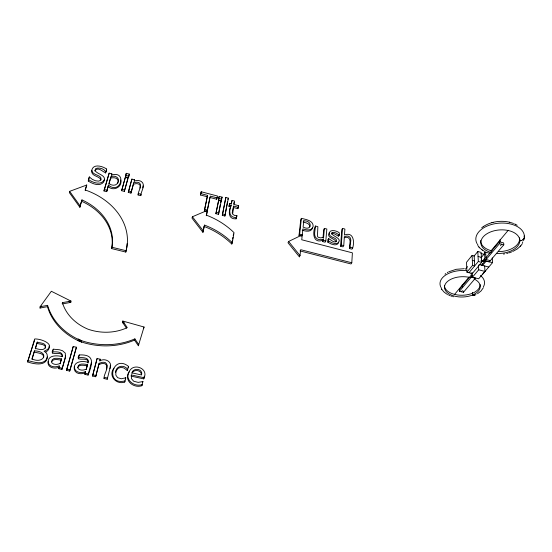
<?xml version="1.0" encoding="UTF-8"?>
<svg xmlns="http://www.w3.org/2000/svg" width="552" height="552" viewBox="0 0 552 552"><rect width="100%" height="100%" fill="white"/><g stroke="black" fill="none" stroke-linecap="round" stroke-linejoin="round"><path stroke-width="0.83" d="M110.165 367.177L110.193 365.886M300.019 250.932L351.044 263.966L351.79 262.766L352.397 252.844L301.737 239.775L302.917 228.907C306.222 230.17 312.46 231.129 313.177 226.285C313.281 220.331 305.635 219.496 301.399 218.33L300.778 219.606L299.012 235.462L300.978 235.973M352.7 247.952C354.701 241.521 353.383 231.529 344.482 234.986L344.897 229.045L342.488 228.411L341.785 229.653L340.584 246.22L343.027 246.854L343.744 245.626L344.365 236.677L346.311 236.132A4.388 3.284 30 0 1 349.009 236.484C352.68 238.574 349.547 244.163 350.265 247.317L349.533 248.538L351.962 249.166L352.7 247.952L350.265 247.317M519.818 240.782L521.881 240.375A4.913 3.705 -0.3 0 1 519.812 240.838L519.667 239.14M349.533 248.538C348.816 245.385 351.948 239.809 348.291 237.719A4.381 3.277 30 0 0 345.6 237.36L344.303 237.726M47.327 356.971C46.603 366.776 33.631 364.03 27.6 361.919L34.693 338.956C41.973 338.659 57.843 345.38 44.098 351.279C48.562 352.942 48.196 359.276 44.381 361.422C39.171 364.492 33.051 361.498 27.69 360.684M340.584 246.22L341.295 244.991L342.488 228.411M339.176 235.014L335.913 232.916L333.643 232.344L332.035 232.772L331.345 234.013C334.788 231.15 339.777 240.562 339.335 232.882C336.899 230.577 328.681 228.59 329.351 234.2C329.958 238.14 337.507 237.118 336.492 241.348C332.739 244.35 327.419 234.034 327.84 242.183L331.186 244.005L333.96 244.736A5.858 4.409 29.1 0 0 336.913 244.446L338.086 243.535L338.569 242.162M45.361 348.208L45.609 345.545C44.181 342.619 39.916 343.158 37.274 342.137L35.259 348.443C38.405 348.988 44.091 351.472 45.492 346.966M32.071 359.352L34.493 350.844C50.073 351.431 43.939 364.541 31.912 358.924L34.493 350.844M327.84 242.183L328.523 240.941L328.716 238.671M324.397 228.39L323.61 237.284L320.622 237.891L318.821 237.477A1.994 1.511 28.1 0 1 317.448 236.263L317.876 226.679L315.427 226.037C315.592 229.977 312.646 236.097 317.069 238.795C319.001 239.947 321.443 239.989 323.458 239.002L322.658 241.583L325.121 242.218L325.804 240.982L326.839 229.025L324.397 228.39L323.727 229.639L323.003 237.726M81.441 341.95L78.598 340.881A59.692 49.611 8.7 0 1 47.486 306.664L40.027 308.037L40.137 306.726L51.343 291.27L70.987 301.082L70.801 302.386L63.052 303.807M35.411 348.898L37.274 342.137M322.658 241.583L323.458 239.002M47.486 306.664L47.617 305.353L40.137 306.726M299.012 235.462L299.646 234.2L302.268 234.883L288.606 241.472L287.992 242.735L299.377 256.832L300.026 255.59L300.661 249.69L351.79 262.766M299.377 256.832L299.474 255.955M299.646 234.2L301.399 218.33M69.656 191.344L69.483 192.779L79.874 207.276L81.965 199.907A56.939 44.602 6.3 0 1 111.918 247.241L111.649 248.593L125.794 252.071L126.091 250.725A66.012 51.715 6.8 0 0 85.16 189.936L86.733 185.017L69.656 191.344L80.068 205.855L79.874 207.276M62.272 356.488C61.941 349.795 48.196 357.441 53.33 349.195L59.319 349.733L62.507 350.72L65.295 353.149L65.405 356.951L61.948 369.392L58.76 368.695L59.444 365.728C55.69 367.715 49.114 367.266 48.183 362.284C47.672 354.922 57.27 355.212 62.114 356.675C63.942 351.431 55.586 351.658 52.488 351.962M53.33 349.195L52.343 353.197M62.245 303.952L62.41 302.648L70.987 301.082M80.157 206.386L80.35 204.971M60.182 363.878L61.472 358.869C58.27 358.4 51.702 356.875 51.584 361.919L52.005 362.968C54.179 365.086 57.608 364.568 60.127 363.423L61.472 358.869M69.538 302.613L69.718 301.309M86.733 185.017L85.222 190.543M105.632 172.976C105.97 169.119 98.849 166.897 95.689 168.615L94.965 170.478C97.442 174.736 107.626 174.977 103.603 182.132C99.691 186.845 92.439 183.823 88.265 181.035L89.32 176.937L92.26 179.352L95.551 180.794L98.587 181.132L100.54 180.373C103.528 174.453 91.363 175.784 91.853 169.864C93.702 163.454 102.672 166.235 106.633 169.05C106.805 178.33 100.347 165.552 95.475 170.057L94.854 170.975M89.32 176.937L88.265 181.035M144.258 376.181L143.741 378.886L131.059 376.105L131.404 374.939L144.113 377.734C148.55 368.757 134.405 362.864 129.734 370.62C123.572 378.989 133.853 387.511 142.223 384.578L141.85 385.717C133.501 388.649 123.248 380.142 129.396 371.786M66.502 370.378L73.223 346.518L76.362 347.215L76.155 348.45L69.697 371.075L66.502 370.378L73.223 346.518M131.404 374.939L131.486 378.672L133.66 381.225L138.172 382.391L142.899 381.556L141.85 385.717M69.697 371.075L76.362 347.215M117.776 183.167C120.674 178.234 115.189 174.715 110.973 176.757L108.951 183.512C111.676 185.983 117.217 186.183 118.045 181.753M105.418 172.921L105.66 171.486M111.842 173.852L111.469 175.087C127.574 170.223 120.605 195.346 108.461 185.161L106.695 191.647L103.976 190.944L109.158 173.149L111.842 173.852L111.587 175.281M231.785 244.025L232.302 242.735A69.097 56.463 17.5 0 0 204.55 225.112L204.102 226.437A68.945 56.401 17.5 0 1 231.785 244.025L232.364 240.672M232.654 238.988L232.937 237.312M233.227 235.628L233.517 233.951M230.646 206.779L228.928 206.331L229.418 204.999L231.136 205.447C228.397 211.016 227.81 219.517 236.104 218.827L236.925 215.687L234.655 215.501L232.633 214.19L233.682 206.117L238.36 207.338L238.636 205.689L233.972 204.468L234.565 201.087L232.033 200.424L231.088 204.288M233.682 206.117L233.185 207.442L237.85 208.663L238.636 205.689M232.302 242.735L234.027 232.647A68.448 55.372 17.7 0 0 206.531 215.211L207.504 210.326L192.406 216.763L191.979 218.102L202.922 232.33L204.55 225.112M236.104 218.827L236.925 215.687M109.158 173.149L103.976 190.944M87.996 363.078C89.576 355.253 73.864 363.244 79.302 354.943C94.896 354.191 92.743 363.078 88.065 375.07L84.918 374.387L85.629 371.441C81.661 373.794 74.251 372.545 74.416 366.921M106.695 191.647L108.461 185.161M81.358 342.102L81.655 340.715M79.302 354.943L78.308 358.924M108.923 184.189L110.973 176.757M232.192 213.093L233.041 208.249M233.772 204.109L234.069 202.418M231.136 205.447C228.756 211.347 228.928 217.909 236.615 217.509M232.033 200.424L231.433 203.798L229.715 203.35L228.928 206.331M229.418 204.999L229.715 203.35M115.92 371.261L115.816 375.07L117.617 377.692L121.295 378.776L125.773 377.796L124.704 382.06C116.362 385.144 107.84 375.65 113.967 368.177M109.91 368.605C113.27 362.112 104.915 357.365 99.746 361.001L100.222 359.207L97.104 358.517L92.508 376.036L95.662 376.726L99.139 363.306L101.934 362.429A5.479 4.816 5.1 0 1 105.508 362.719C110.296 366.321 103.507 374.021 104.073 378.555L107.212 379.238L110.2 367.418M142.837 187.887L143.023 185.872M224.878 216.032L228.376 198.161L225.837 197.499L222.304 215.363L224.878 216.032L227.438 201.984M222.304 215.363L225.837 197.499M218.468 214.369L221.186 201.114L218.633 200.445L215.887 213.7L218.468 214.369L220.262 204.84M221.262 200.535L222.118 197.147L219.22 196.388L218.364 199.776L221.262 200.535L221.518 199.168M218.364 199.776L219.22 196.388M215.887 213.7L218.633 200.445M207.262 210.602L209.891 197.457L216.674 199.231L217.033 197.388M216.674 199.231L217.495 196.043L201.197 191.758L200.383 194.959L207.193 196.747L207.642 195.394L200.811 193.607L200.383 194.959M48.224 361.305C46.554 367.466 55.027 369.674 59.278 366.935L58.76 368.695M85.629 371.441L85.394 372.628C81.675 374.656 75.224 374.125 74.265 369.219C73.036 361.27 82.669 360.477 88.092 362.395C89.803 357.192 81.627 357.392 78.522 357.71M139.932 188.142L140.139 185.355L138.78 184.12A4.685 3.54 13.8 0 0 135.751 183.699L133.418 184.195L130.955 193.11L128.278 192.42L131.887 179.096L134.536 179.786L134.239 181.201M106.46 369.212L106.798 365.452L105.225 363.913A5.465 4.809 5 0 0 101.665 363.623L98.877 364.506M86.229 369.571L87.492 364.589C84.352 364.113 77.811 362.636 77.818 367.653L78.253 368.702C80.392 370.792 83.773 370.302 86.257 369.136L87.492 364.589M121.64 190.702L125.318 177.378L127.981 178.075L127.691 179.49L124.331 191.399L121.64 190.702L125.318 177.378M125.414 176.778L126.277 173.314L129.299 174.108L129.009 175.529L128.43 177.572L125.414 176.778L126.277 173.314M124.331 191.399L127.981 178.075M202.922 232.33L204.102 226.437M206.241 215.728L210.34 196.105L217.136 197.885M88.065 375.07L91.335 362.664M128.43 177.572L129.299 174.108M207.097 211.43L204.371 210.719L207.193 196.747M204.371 210.719L207.642 195.394M91.825 170.43C90.493 176.323 99.346 175.729 101.057 179.897M131.887 179.096L128.278 192.42M200.811 193.607L201.197 191.758M130.955 193.11L133.715 182.781L136.054 182.284A4.692 3.54 13.8 0 1 139.083 182.712C143.134 185.348 137.69 191.482 138.103 194.959L140.774 195.649C140.829 191.44 146.107 184.954 141.402 181.539C139.235 180.221 136.51 180.242 134.177 181.097L134.536 179.786M133.418 184.195L133.715 182.781M97.104 358.517L92.508 376.036M95.662 376.726L99.139 363.306M99.953 360.415L100.222 359.207M312.529 227.548C311.804 232.385 305.58 231.44 302.282 230.177M138.103 194.959L138.414 193.566L141.091 194.256L140.774 195.649M104.073 378.555L104.349 377.382L107.502 378.065L107.212 379.238M116.051 371.068L118.197 368.218L121.281 367.315L124.062 368.053L127.436 370.613L128.499 366.383C112.401 353.556 104.542 385.965 125.035 380.908L124.704 382.06M126.463 328.15L122.51 322.306L122.82 321.057L144.037 327.019L143.679 328.247M123.165 323.272L123.475 322.023M84.918 374.387L85.236 373.214M144.037 327.019L138.366 345.759L134.529 340.087L134.874 338.873A64.908 53.606 8.6 0 1 83.945 341.447L79.743 340.053M127.257 370.571L127.588 369.398C124.228 364.141 115.665 365.776 115.616 372.441M128.167 367.563L128.499 366.383M127.436 370.613L127.588 369.398M125.594 377.754L125.263 378.913L125.773 377.796M138.366 345.759L138.711 344.551L134.874 338.873M61.948 369.392L65.226 358.172L65.474 355.474M105.874 171.541L106.633 169.05M80.068 205.855L81.965 199.907M27.6 361.919L34.59 340.225M142.72 381.515L142.347 382.66L142.899 381.556M143.741 378.886L144.113 377.734M203.101 231.454L203.55 230.129M221.649 198.485L222.118 197.147M220.71 202.453L221.186 201.114M227.886 199.5L228.376 198.161M237.85 208.663L238.36 207.338M332.035 232.772L331.766 233.448C333.077 236.76 343.199 238.643 337.617 243.211A5.865 4.416 29.1 0 1 334.664 243.501L331.883 242.77L328.523 240.941M104.245 179.807C101.168 185.769 92.66 182.553 88.472 179.6M77.722 367.563C79.26 363.83 84.242 365.61 87.257 365.783M301.627 236.139L302.268 234.883M51.584 361.85C53.22 358.117 58.222 359.911 61.3 360.09M131.845 373.435C133.26 369.24 140.815 369.598 141.36 374.166M315.427 226.037C312.253 232.406 313.074 243.998 322.782 240.244M483.373 287.723L480.944 291.056L477.535 293.726M329.061 232.951C326.425 238.25 334.988 238.147 336.058 241.797M328.847 238.705L328.026 239.913M338.341 236.221L339.045 234.98M522.44 243.563L520.681 245.916M40.027 308.037L41.483 306.022M466.93 272.164L472.567 265.346L474.651 265.892L474.175 255.962L472.105 255.417L466.523 262.297L466.93 272.164L472.291 273.564L481.675 262.359L481.137 252.395L477.811 251.512L474.002 256.169M465.377 269.238L467.516 266.623M480.882 257.984L484.601 253.506M468.993 272.702L478.322 261.475L477.811 251.512M454.565 294.395L469.09 277.049M482.531 260.986L484.67 258.433M491.156 250.684L508.261 230.253M471.291 275.234L459.367 289.455L459.43 291.242L463.452 292.27L475.493 278.111L471.373 277.042L471.187 272.826M485.995 257.694L499.339 241.776L503.666 242.942L503.803 244.805L489.244 261.938L485.022 260.82L484.497 251.691M459.43 291.242L472.395 275.827M485.022 260.82L499.47 243.639L499.339 241.776M481.482 265.264L484.615 261.538L484.511 259.723A2.311 1.608 37 0 1 483.366 261.055A2.311 1.608 37 0 1 481.109 260.151M484.649 265.96L484.96 271.432L478.646 278.801L472.457 277.194L478.694 269.797L478.453 265.105M461.444 291.76L462.417 290.6M500.491 245.578L501.637 244.225M482.462 274.427L492.55 262.655L492.246 257.894M512.698 251.512L517.141 249.035L520.205 246.427M520.101 246.544L520.784 245.799M481.682 227.803L483.179 226.672M445.015 274.165L445.768 273.592M483.283 226.596C490.928 221.531 500.761 220.22 509.627 222.214M447.258 272.605L448.01 272.177M45.74 351.914C48.017 351.024 49.652 348.54 49.073 346.09M448.79 271.77L456.214 269.3L464.294 268.7M475.175 294.989L475.955 294.609M511.683 251.94L508.751 252.961M493.012 222.373L491.894 222.67M506.695 253.492L507.73 253.244M110.724 178.186C113.339 177.22 118.19 177.558 118.087 181.311M503.493 254.079L504.556 253.92M58.926 367.487L62.121 368.184M66.689 369.178L69.89 369.874M85.146 373.2L88.306 373.89M92.757 374.856L95.924 375.546M34.39 352.086C37.391 353.17 43.608 352.742 43.746 357.165M37.163 343.392C39.799 344.413 44.056 343.875 45.478 346.794M111.918 247.241L126.091 250.725M509.544 222.194L513.539 223.45M204.813 209.38L207.552 210.091M216.356 212.368L218.944 213.037M222.787 214.038L225.361 214.707M323.341 240.341L325.804 240.982M341.295 244.991L343.744 245.626M121.916 189.295L124.614 189.992M128.568 191.013L131.252 191.71M104.218 189.522L106.943 190.226M479.191 264.525L488.782 267.044M218.833 198.43L221.732 199.196M125.697 175.357L128.72 176.15M303.158 222.07C305.704 222.739 310.065 223.422 309.838 226.9M478.694 269.797L484.96 271.432M478.066 256.466L481.406 257.356M490.335 260.654L486.105 259.537L485.65 251.829M492.55 262.655L486.284 260.999L482.565 265.408L482.476 263.828M481.144 260.62L484.615 261.538M478.322 261.475L481.675 262.359M472.333 260.358L474.409 260.91M485.677 252.209L489.879 253.327M480.902 253.458L483.987 254.279M499.47 243.639L503.803 244.805M452.516 296.534L453.399 296.776M122.51 322.306L124.138 322.761M450.805 295.982L451.646 296.272M473.126 295.292L473.761 295.451A4.34 2.008 65.5 0 1 472.678 294.954L472.505 292.629M449.1 295.292L449.894 295.63M81.579 340.86L78.812 339.639A59.837 49.68 8.8 0 1 47.617 305.353M514.561 223.877L515.423 224.298M473.126 295.292L472.609 294.982L472.574 292.601M448.341 294.934L447.499 294.499M68.538 301.254L70.801 302.386M515.547 224.353L517.176 225.271M484.194 251.167L482.434 250.104M78.142 338.928L80.785 340.432M446.796 294.092L444.001 292.022L441.697 289.282M108.213 186.583C113.167 191.689 122.654 187.08 120.743 179.987M479.509 247.669L481.848 249.697M481.723 249.614L482.551 250.187M77.935 340.17L79.529 341.295L83.725 342.682A64.756 53.537 8.6 0 0 134.529 340.087M477.846 245.578L479.081 247.199M478.97 247.082L479.619 247.786M288.606 241.472L300.026 255.59M192.406 216.763L203.377 231.005M122.82 321.057L127.257 327.612A45.257 37.515 8.6 0 1 87.947 329.171A45.209 37.529 8.8 0 1 62.41 302.648M441.276 288.565L441.779 289.42M500.064 239.651L500.222 241.866M472.105 255.417L472.567 265.346M472.257 272.729L472.457 277.194M463.411 291.077L463.452 292.27M462.21 284.894L462.286 287.026M477.038 243.618A24.336 14.711 -4.6 0 1 499.443 223.139A24.336 14.711 -4.6 0 1 523.551 240.499M522.82 241.914A24.336 14.711 -4.6 0 1 522.371 242.604M477.88 244.909A24.336 14.711 -4.6 0 1 477.432 244.274M81.772 201.335A56.808 44.553 6.2 0 1 111.649 248.593M127.105 243.68A65.867 51.66 6.7 0 1 125.794 252.071M484.953 254.52A2.332 1.608 36.9 0 1 484.953 252.533M491.273 252.519A19.534 11.744 -4.5 0 1 488.347 232.958A19.534 11.744 -4.5 0 1 519.28 237.981A19.534 11.744 -4.5 0 1 496.572 253.382M519.577 237.829A19.499 11.751 -4.5 0 1 519.397 240.727L519.218 241.307A19.499 11.751 -4.5 0 1 498.304 251.615M491.998 250.898A19.499 11.751 -4.5 0 1 480.73 240.465M473.94 278.898A17.878 10.157 -1.6 0 1 469.738 295.969A17.878 10.157 -1.6 0 1 444.484 287.04A17.878 10.157 -1.6 0 1 470.221 277.58M480.468 275.503A22.28 12.73 -1.7 0 1 483.379 286.861M441.358 287.999A22.28 12.73 -1.7 0 1 441.013 287.426M440.71 286.833A22.28 12.73 -1.7 0 1 466.813 270.652M480.136 284.501A17.85 10.171 -1.6 0 1 475.224 291.835L474.61 292.201A17.85 10.171 -1.6 0 1 455.324 294.575A17.85 10.171 -1.6 0 1 444.45 285.487M522.682 239.941L522.675 239.954A4.913 3.705 -0.3 0 0 523.496 239.285A4.913 3.698 1.7 0 1 522.682 239.941M141.726 373.007L141.588 374.974L131.893 372.841C132.97 368.163 141.077 368.136 141.726 373.007M303.793 220.8L303.11 227.107C311.797 231.661 313.094 220.524 303.793 220.8M474.741 295.003L474.672 295.092A4.347 2.084 64.4 0 0 474.741 295.003M523.751 238.975L523.627 239.133A4.913 3.698 1.7 0 0 524.158 235.994A4.913 3.705 -0.3 0 1 523.751 238.975M474.175 295.423L474.161 295.43A4.347 2.084 64.4 0 0 474.596 295.168A4.34 2.008 65.5 0 1 474.175 295.423"/></g></svg>
